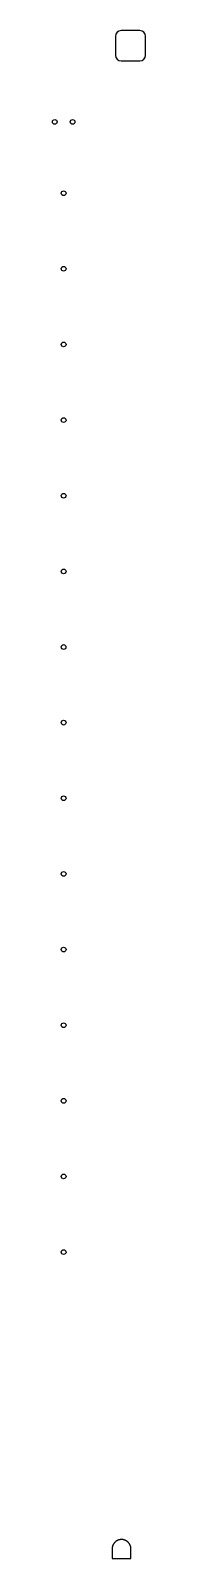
# Model space of a CAD drawing. Header units: millimetres. Extents: x -6 to 43, y -425 to 383.
import ezdxf

# ---------------------------------------------------------------- set-up
doc = ezdxf.new("R2010")
doc.units = ezdxf.units.MM
doc.header["$MEASUREMENT"] = 0
doc.layers.add('DEFAULT', color=7, linetype='Continuous')

msp = doc.modelspace()

# ---------------------------------------------------------------- linework, layer by layer
at = {"layer": 'DEFAULT'}
msp.add_lwpolyline([(35.68, -420), (35.68, -419.84), (35.67, -419.68), (35.66, -419.52), (35.64, -419.36), (35.62, -419.2), (35.59, -419.05), (35.56, -418.89), (35.52, -418.74), (35.48, -418.59), (35.43, -418.44), (35.38, -418.29), (35.33, -418.14), (35.27, -418), (35.2, -417.86), (35.13, -417.72), (35.06, -417.58), (34.98, -417.45), (34.9, -417.31), (34.81, -417.18), (34.72, -417.05), (34.63, -416.93), (34.53, -416.81), (34.43, -416.69), (34.32, -416.57), (34.21, -416.46), (34.1, -416.35), (33.98, -416.24), (33.86, -416.14), (33.74, -416.04), (33.61, -415.95), (33.48, -415.85), (33.34, -415.77), (33.2, -415.68), (33.06, -415.6), (32.91, -415.52), (32.76, -415.45), (32.61, -415.39), (32.46, -415.33), (32.31, -415.27), (32.16, -415.22), (32, -415.18), (31.85, -415.14), (31.69, -415.1), (31.53, -415.07), (31.37, -415.05), (31.21, -415.03), (31.05, -415.01), (30.89, -415), (30.73, -415), (30.57, -415), (30.41, -415.01), (30.25, -415.02), (30.09, -415.04), (29.93, -415.06), (29.77, -415.08), (29.61, -415.12), (29.45, -415.15), (29.3, -415.2), (29.14, -415.24), (28.99, -415.3), (28.83, -415.35), (28.68, -415.42), (28.53, -415.49), (28.38, -415.56), (28.24, -415.64), (28.09, -415.72), (27.95, -415.81), (27.81, -415.91), (27.68, -416), (27.55, -416.11), (27.42, -416.21), (27.3, -416.32), (27.18, -416.43), (27.06, -416.55), (26.95, -416.67), (26.84, -416.8), (26.74, -416.92), (26.64, -417.05), (26.55, -417.19), (26.46, -417.32), (26.37, -417.46), (26.29, -417.6), (26.22, -417.75), (26.15, -417.9), (26.08, -418.05), (26.02, -418.2), (25.96, -418.35), (25.91, -418.51), (25.86, -418.67), (25.82, -418.83), (25.79, -418.99), (25.75, -419.15), (25.73, -419.32), (25.71, -419.48), (25.69, -419.65), (25.69, -419.82), (25.68, -420.05), (25.68, -425), (35.68, -425), (35.68, -420)], dxfattribs=at)
for centre in [(-4.75, 334.7), (4.75, 334.7), (-0.01, 297), (-0.01, 257), (-0.01, 217), (-0.01, 177), (-0.01, 137), (-0.01, 97), (-0.01, 57), (-0.01, 17), (-0.01, -23), (-0.01, -63), (-0.01, -103), (-0.01, -143), (-0.01, -183), (-0.01, -223), (-0.01, -263)]:
    msp.add_circle(centre, 1.25, dxfattribs=at)
msp.add_open_spline([(40.49, 367), (37.15, 367), (33.82, 367), (30.49, 367), (28.83, 367), (27.49, 368.34), (27.49, 370), (27.49, 373.33), (27.49, 376.67), (27.49, 380), (27.49, 381.66), (28.83, 383), (30.49, 383), (33.82, 383), (37.15, 383), (40.49, 383), (42.15, 383), (43.49, 381.66), (43.49, 380), (43.49, 376.67), (43.49, 373.33), (43.49, 370), (43.49, 368.34), (42.15, 367), (40.49, 367)], degree=3, knots=[0, 0, 0, 0, 10, 10, 10, 14.710476, 14.710476, 14.710476, 24.710476, 24.710476, 24.710476, 29.420952, 29.420952, 29.420952, 39.420952, 39.420952, 39.420952, 44.131428, 44.131428, 44.131428, 54.131428, 54.131428, 54.131428, 58.841904, 58.841904, 58.841904, 58.841904], dxfattribs=at)

doc.saveas('drawing.dxf')
